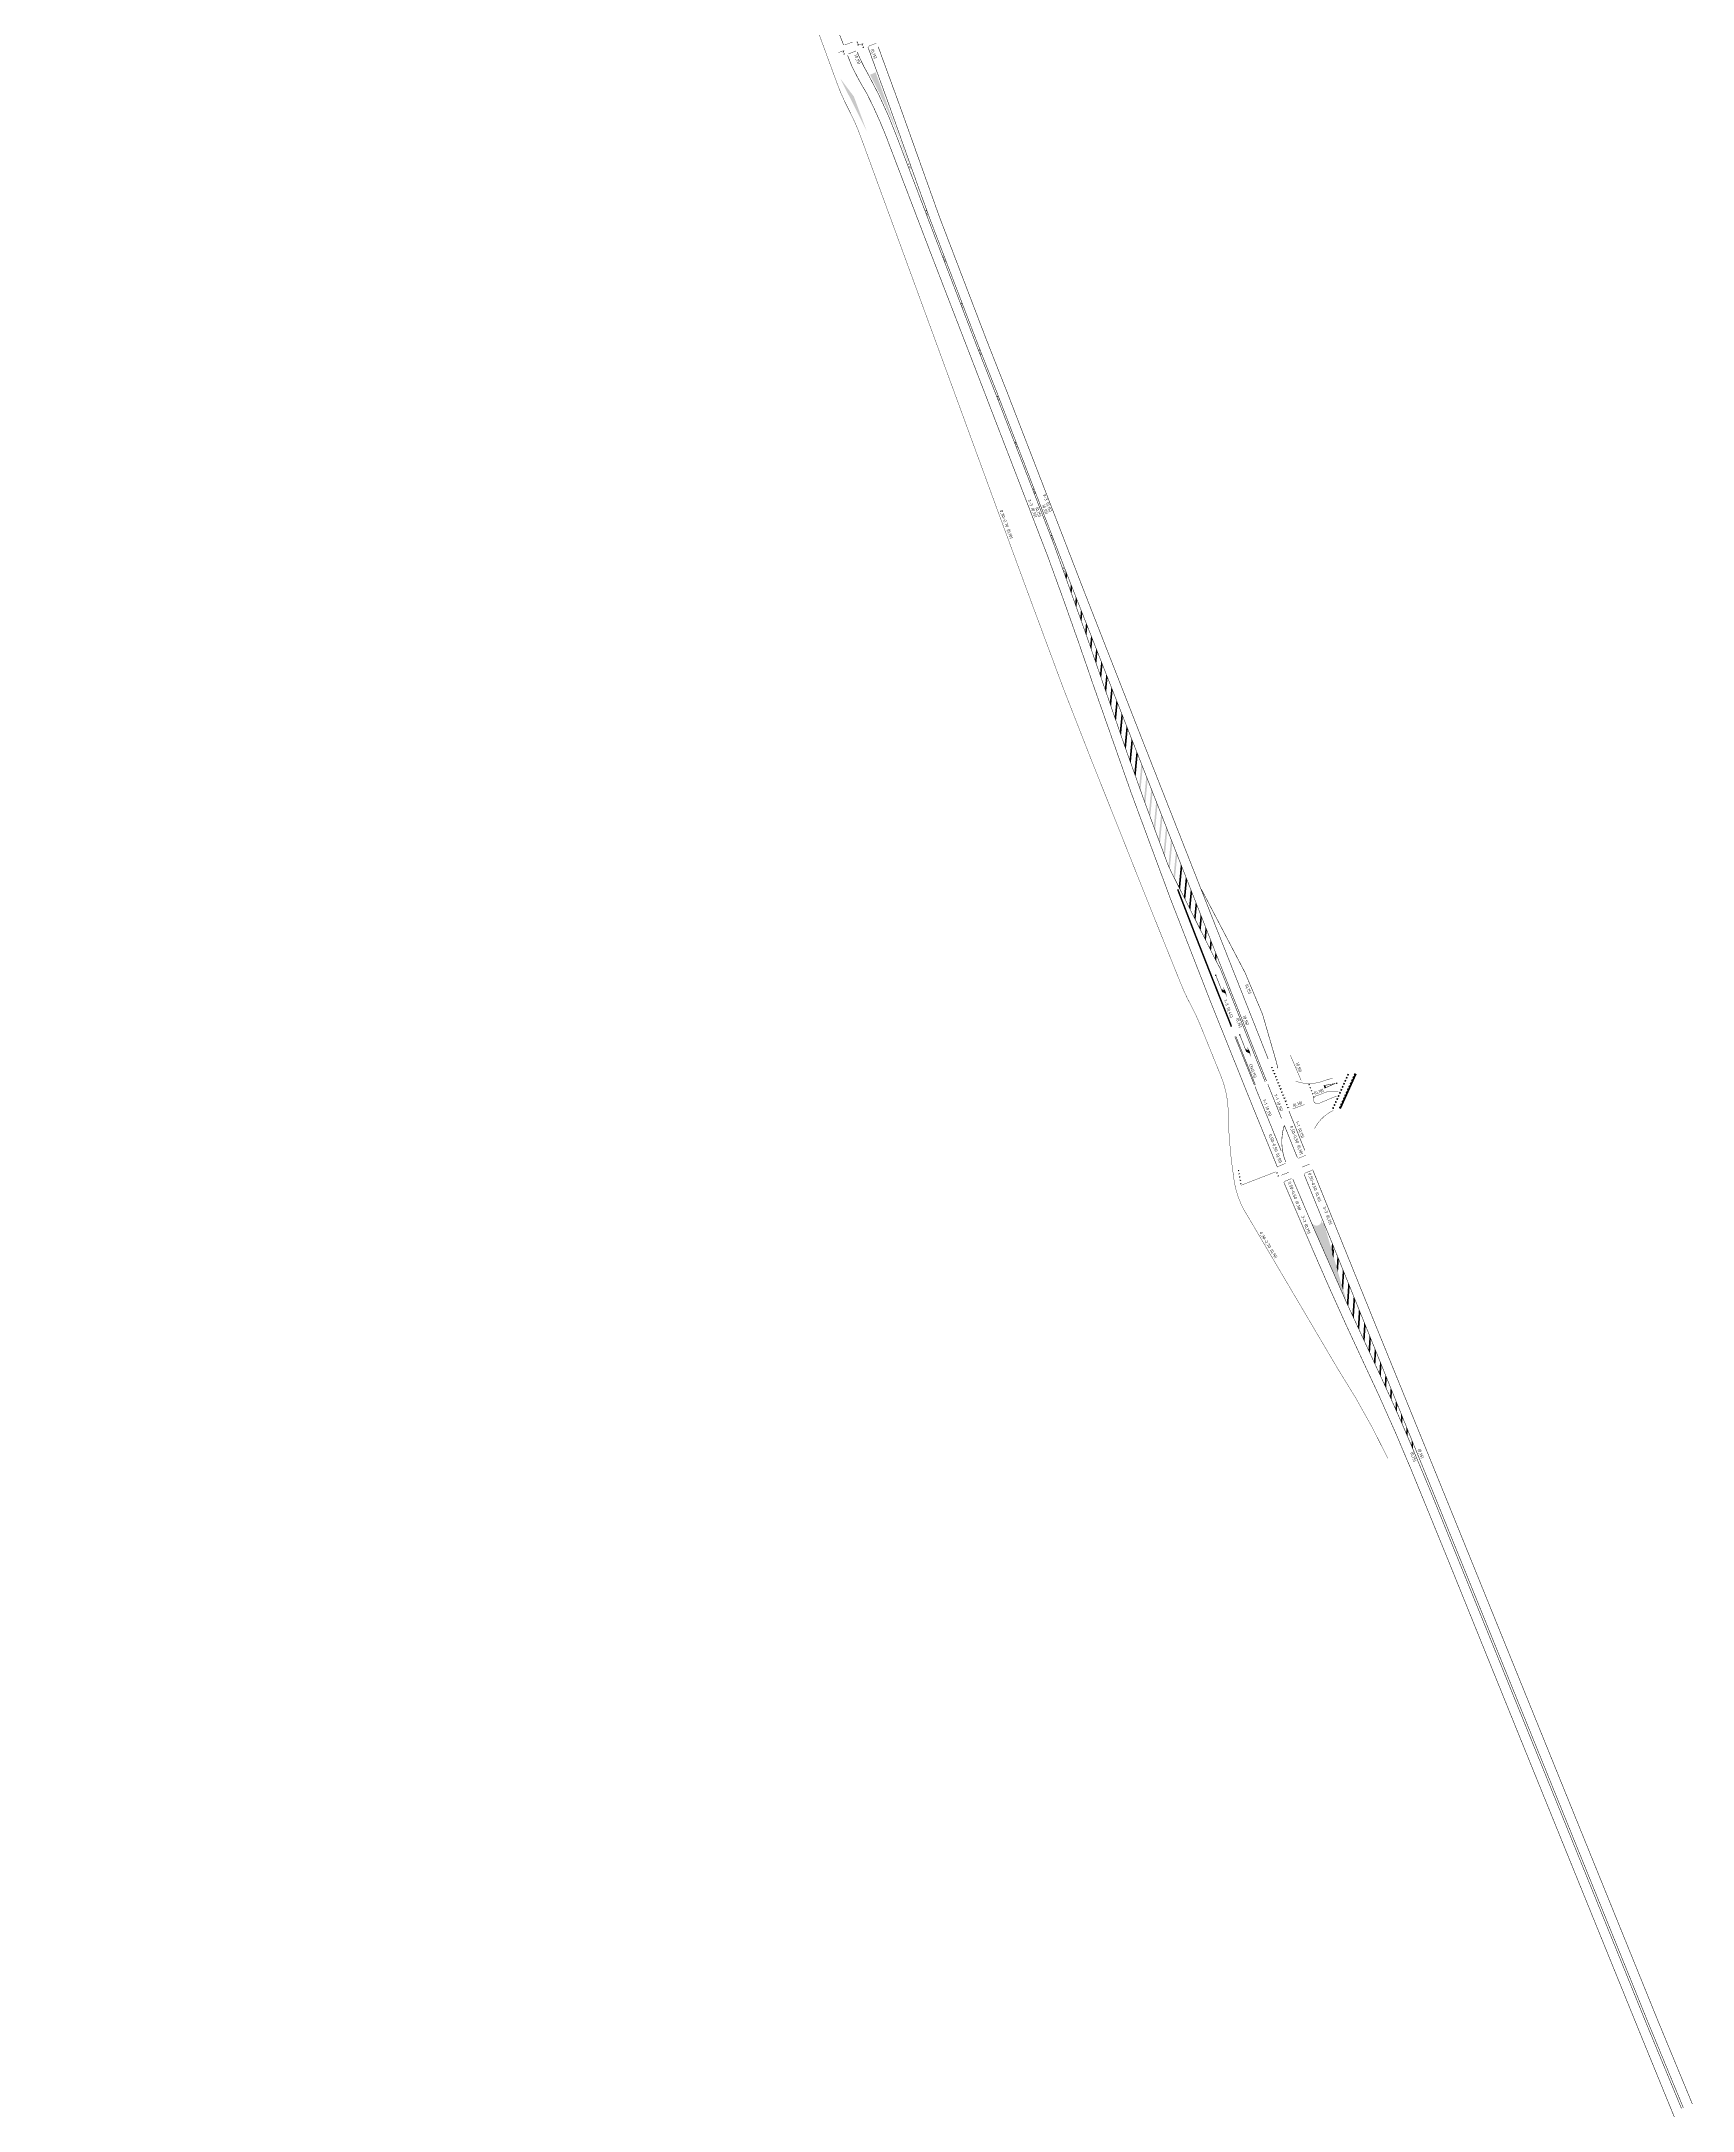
# Model space of a CAD drawing. Extents: x 144329 to 146521, y 457392 to 463356.
# Drawn here: x 144332 to 144830, y 461881 to 462505 of the extents above; entities that cross this region are included whole.
import ezdxf

# ---------------------------------------------------------------- set-up
doc = ezdxf.new("R2010")
doc.units = 0
doc.header["$LTSCALE"] = 4
doc.header["$MEASUREMENT"] = 0
for name, pattern in [('030270', [0.75, 0.0675, -0.6825]), ('050050', [0.25, 0.1175, -0.1325]), ('11', [0.5, 0.25, -0.25]), ('13', [1, 0.25, -0.75]), ('33', [1.5, 0.75, -0.75])]:
    doc.linetypes.add(name, pattern=pattern)
doc.layers.get('0').update_dxf_attribs({"linetype": 'CONTINUOUS'})
for name, color, linetype in [('TM-BORD-TEKST-ROOD', 10, 'CONTINUOUS'), ('TM-BORD-WIT', 255, 'CONTINUOUS'), ('TM-BORD-ZWART', 250, 'CONTINUOUS'), ('TM-L_03-27_10', 7, '030270'), ('TM-L_05-05_10', 7, '050050'), ('TM-L_1-1_15', 7, '11'), ('TM-L_1-3_45', 7, '13'), ('TM-L_3-3_15', 7, '33'), ('TM-L_C_10', 7, 'CONTINUOUS'), ('TM-L_C_15', 7, 'CONTINUOUS'), ('TM-PIJL', 7, 'CONTINUOUS'), ('TM-SYMBOOL', 7, 'CONTINUOUS'), ('TM-T025TEKST', 7, 'CONTINUOUS'), ('WEGMT04', 3, 'CONTINUOUS')]:
    doc.layers.add(name, color=color, linetype=linetype)
doc.styles.add('ISO', font='ISO')

# ---------------------------------------------------------------- blocks, each defined once
blk = doc.blocks.new('S061')
at = {"color": 0, "linetype": 'Continuous'}
for p, q in [((-0.5, 0), (0.5, 0)), ((0, -0.5), (0, 0.5))]:
    blk.add_line(p, q, dxfattribs=at)

msp = doc.modelspace()

# ---------------------------------------------------------------- hatches: boundary and pattern name
at = {"layer": 'TM-BORD-WIT'}
h = msp.add_hatch(color=256, dxfattribs=at)
edge = h.paths.add_edge_path()
edge.add_arc((144593.47, 462467.69), 0.075, -68.94026, 291.05974)
h = msp.add_hatch(color=256, dxfattribs=at)
edge = h.paths.add_edge_path()
edge.add_arc((144598.71, 462453.63), 0.075, -68.94026, 291.05974)
h = msp.add_hatch(color=256, dxfattribs=at)
edge = h.paths.add_edge_path()
edge.add_arc((144604, 462439.6), 0.075, -68.94026, 291.05974)
h = msp.add_hatch(color=256, dxfattribs=at)
edge = h.paths.add_edge_path()
edge.add_arc((144609.36, 462425.59), 0.075, -68.94026, 291.05974)
h = msp.add_hatch(color=256, dxfattribs=at)
edge = h.paths.add_edge_path()
edge.add_arc((144614.74, 462411.58), 0.075, -68.94026, 291.05974)
h = msp.add_hatch(color=256, dxfattribs=at)
edge = h.paths.add_edge_path()
edge.add_arc((144620.25, 462397.63), 0.075, -68.94026, 291.05974)
h = msp.add_hatch(color=256, dxfattribs=at)
edge = h.paths.add_edge_path()
edge.add_arc((144625.65, 462383.64), 0.075, -68.94026, 291.05974)
h = msp.add_hatch(color=256, dxfattribs=at)
edge = h.paths.add_edge_path()
edge.add_arc((144631.06, 462369.65), 0.075, -68.94026, 291.05974)
h = msp.add_hatch(color=256, dxfattribs=at)
edge = h.paths.add_edge_path()
edge.add_arc((144636.47, 462355.66), 0.075, -68.94026, 291.05974)
h = msp.add_hatch(color=256, dxfattribs=at)
edge = h.paths.add_edge_path()
edge.add_arc((144640.13, 462345.88), 0.075, -68.94026, 291.05974)
at = {"layer": 'TM-BORD-ZWART'}
h = msp.add_hatch(color=256, dxfattribs=at)
edge = h.paths.add_edge_path()
edge.add_arc((144593.47, 462467.69), 0.155, -68.94026, 291.05974)
edge = h.paths.add_edge_path(flags=16)
edge.add_arc((144593.47, 462467.69), 0.075, -68.94026, 291.05974)
h = msp.add_hatch(color=256, dxfattribs=at)
edge = h.paths.add_edge_path()
edge.add_arc((144598.71, 462453.63), 0.155, -68.94026, 291.05974)
edge = h.paths.add_edge_path(flags=16)
edge.add_arc((144598.71, 462453.63), 0.075, -68.94026, 291.05974)
h = msp.add_hatch(color=256, dxfattribs=at)
edge = h.paths.add_edge_path()
edge.add_arc((144604, 462439.6), 0.155, -68.94026, 291.05974)
edge = h.paths.add_edge_path(flags=16)
edge.add_arc((144604, 462439.6), 0.075, -68.94026, 291.05974)
h = msp.add_hatch(color=256, dxfattribs=at)
edge = h.paths.add_edge_path()
edge.add_arc((144609.36, 462425.59), 0.155, -68.94026, 291.05974)
edge = h.paths.add_edge_path(flags=16)
edge.add_arc((144609.36, 462425.59), 0.075, -68.94026, 291.05974)
h = msp.add_hatch(color=256, dxfattribs=at)
edge = h.paths.add_edge_path()
edge.add_arc((144614.74, 462411.58), 0.155, -68.94026, 291.05974)
edge = h.paths.add_edge_path(flags=16)
edge.add_arc((144614.74, 462411.58), 0.075, -68.94026, 291.05974)
h = msp.add_hatch(color=256, dxfattribs=at)
edge = h.paths.add_edge_path()
edge.add_arc((144620.25, 462397.63), 0.155, -68.94026, 291.05974)
edge = h.paths.add_edge_path(flags=16)
edge.add_arc((144620.25, 462397.63), 0.075, -68.94026, 291.05974)
h = msp.add_hatch(color=256, dxfattribs=at)
edge = h.paths.add_edge_path()
edge.add_arc((144625.65, 462383.64), 0.155, -68.94026, 291.05974)
edge = h.paths.add_edge_path(flags=16)
edge.add_arc((144625.65, 462383.64), 0.075, -68.94026, 291.05974)
h = msp.add_hatch(color=256, dxfattribs=at)
edge = h.paths.add_edge_path()
edge.add_arc((144631.06, 462369.65), 0.155, -68.94026, 291.05974)
edge = h.paths.add_edge_path(flags=16)
edge.add_arc((144631.06, 462369.65), 0.075, -68.94026, 291.05974)
h = msp.add_hatch(color=256, dxfattribs=at)
edge = h.paths.add_edge_path()
edge.add_arc((144636.47, 462355.66), 0.155, -68.94026, 291.05974)
edge = h.paths.add_edge_path(flags=16)
edge.add_arc((144636.47, 462355.66), 0.075, -68.94026, 291.05974)
h = msp.add_hatch(color=256, dxfattribs=at)
edge = h.paths.add_edge_path()
edge.add_arc((144640.13, 462345.88), 0.155, -68.94026, 291.05974)
edge = h.paths.add_edge_path(flags=16)
edge.add_arc((144640.13, 462345.88), 0.075, -68.94026, 291.05974)
at = {"layer": 'TM-PIJL'}
for points in [[(144686.09, 462223.16), (144687.77, 462218.88), (144688.55, 462218.54), (144688.11, 462219.66), (144689.01, 462218.19), (144689.4, 462216.4), (144688.92, 462217.61), (144687.95, 462218.04), (144685.95, 462223.11)], [(144693.35, 462205.11), (144695.03, 462200.83), (144695.81, 462200.5), (144695.37, 462201.61), (144696.27, 462200.14), (144696.65, 462198.36), (144696.18, 462199.57), (144695.2, 462199.99), (144693.21, 462205.06)]]:
    msp.add_hatch(color=256, dxfattribs=at).paths.add_polyline_path(points)
at = {"layer": 'TM-SYMBOOL'}
for points in [[(144573.86, 462501.82), (144574.03, 462501.34), (144573.5, 462501.43)], [(144574.08, 462501.19), (144574.24, 462500.72), (144573.72, 462500.8)], [(144577.91, 462504.13), (144577.73, 462504.6), (144578.25, 462504.54)], [(144578.16, 462503.52), (144577.97, 462503.99), (144578.5, 462503.93)], [(144579.56, 462503.95), (144579.72, 462503.48), (144579.2, 462503.56)], [(144579.82, 462503.19), (144579.99, 462502.71), (144579.46, 462502.8)], [(144580.83, 462477.57), (144576.93, 462488.06), (144572.87, 462493.43)], [(144641.21, 462343.9), (144640.81, 462344.93), (144640.64, 462343.46), (144641.06, 462342.3)], [(144642.74, 462340), (144642.34, 462341.03), (144642.16, 462339.2), (144642.56, 462338.09)], [(144644.23, 462336.21), (144643.83, 462337.24), (144643.62, 462335.11), (144644.02, 462334)], [(144645.79, 462332.23), (144645.39, 462333.26), (144645.16, 462330.81), (144645.55, 462329.7)], [(144647.32, 462328.35), (144646.91, 462329.38), (144646.65, 462326.63), (144646.74, 462326.38), (144647.04, 462325.52)], [(144648.84, 462324.48), (144648.43, 462325.51), (144648.13, 462322.38), (144648.53, 462321.24)], [(144650.36, 462320.6), (144649.96, 462321.63), (144649.62, 462318.09), (144650.01, 462316.95)], [(144651.88, 462316.72), (144651.48, 462317.74), (144651.1, 462313.79), (144651.49, 462312.66)], [(144653.41, 462312.84), (144653, 462313.86), (144652.59, 462309.5), (144652.98, 462308.37)], [(144654.93, 462308.96), (144654.53, 462309.98), (144654.07, 462305.21), (144654.46, 462304.08)], [(144656.45, 462305.07), (144656.05, 462306.1), (144655.55, 462300.92), (144655.95, 462299.78)], [(144658.02, 462301.1), (144657.61, 462302.13), (144657.07, 462296.53), (144657.47, 462295.39)], [(144659.5, 462297.31), (144659.1, 462298.34), (144658.52, 462292.34), (144658.92, 462291.2)], [(144661.03, 462293.43), (144660.62, 462294.46), (144660.02, 462288.13), (144660.41, 462287.02)], [(144662.51, 462289.65), (144662.11, 462290.67), (144661.47, 462284.05), (144661.87, 462282.95)], [(144664, 462285.86), (144663.6, 462286.89), (144662.93, 462279.97), (144663.33, 462278.87)], [(144665.49, 462282.07), (144665.08, 462283.1), (144664.39, 462275.89), (144664.79, 462274.79)], [(144666.97, 462278.28), (144666.57, 462279.31), (144665.86, 462271.87), (144666.26, 462270.8)], [(144668.46, 462274.5), (144668.06, 462275.52), (144667.33, 462267.92), (144667.73, 462266.84)], [(144669.95, 462270.71), (144669.55, 462271.74), (144668.8, 462263.96), (144669.2, 462262.89)], [(144671.44, 462266.92), (144671.03, 462267.95), (144670.27, 462260), (144670.67, 462258.93)], [(144672.92, 462263.13), (144672.52, 462264.16), (144671.75, 462256.1), (144672.16, 462255.2)], [(144674.41, 462259.35), (144674.01, 462260.37), (144673.29, 462252.88), (144673.71, 462252.05)], [(144675.9, 462255.56), (144675.49, 462256.59), (144674.84, 462249.8), (144675.27, 462248.96)], [(144677.39, 462251.77), (144676.98, 462252.8), (144676.4, 462246.71), (144676.82, 462245.88)], [(144678.87, 462247.98), (144678.47, 462249.01), (144677.95, 462243.63), (144678.37, 462242.79)], [(144680.36, 462244.19), (144679.96, 462245.22), (144679.51, 462240.54), (144679.93, 462239.71)], [(144681.85, 462240.41), (144681.44, 462241.44), (144681.06, 462237.46), (144681.48, 462236.62)], [(144683.33, 462236.62), (144682.93, 462237.65), (144682.62, 462234.37), (144683.04, 462233.54)], [(144684.82, 462232.83), (144684.42, 462233.86), (144684.17, 462231.29), (144684.59, 462230.45)], [(144686.31, 462229.05), (144685.9, 462230.07), (144685.73, 462228.2), (144686.15, 462227.37)], [(144702.69, 462195.45), (144702.88, 462194.98), (144703.4, 462195.46)], [(144703.06, 462194.52), (144703.25, 462194.06), (144703.77, 462194.54)], [(144703.43, 462193.59), (144703.62, 462193.13), (144704.15, 462193.61)], [(144703.81, 462192.66), (144703.99, 462192.2), (144704.52, 462192.68)], [(144704.18, 462191.73), (144704.36, 462191.27), (144704.89, 462191.75)], [(144704.55, 462190.81), (144704.73, 462190.34), (144705.26, 462190.82)], [(144704.92, 462189.88), (144705.1, 462189.41), (144705.63, 462189.89)], [(144705.29, 462188.95), (144705.48, 462188.48), (144706, 462188.96)], [(144705.66, 462188.02), (144705.85, 462187.56), (144706.37, 462188.04)], [(144714.11, 462189.85), (144713.94, 462190.32), (144714.46, 462190.25)], [(144714.47, 462188.91), (144714.29, 462189.38), (144714.81, 462189.31)], [(144714.82, 462187.98), (144714.64, 462188.44), (144715.17, 462188.37)], [(144723.32, 462187.95), (144723.11, 462187.49), (144723.57, 462187.29), (144723.77, 462187.74)], [(144723.72, 462188.86), (144723.52, 462188.4), (144723.98, 462188.2), (144724.18, 462188.66)], [(144724.13, 462189.77), (144723.93, 462189.32), (144724.38, 462189.11), (144724.59, 462189.57)], [(144724.54, 462190.69), (144724.34, 462190.23), (144724.79, 462190.03), (144725, 462190.48)], [(144724.95, 462191.6), (144724.74, 462191.14), (144725.2, 462190.94), (144725.4, 462191.39)], [(144725.6, 462187.43), (144725.8, 462187.89), (144725.35, 462188.09), (144725.14, 462187.64)], [(144725.36, 462192.51), (144725.15, 462192.06), (144725.61, 462191.85), (144725.81, 462192.31)], [(144726.01, 462188.35), (144726.21, 462188.8), (144725.76, 462189.01), (144725.55, 462188.55)], [(144725.76, 462193.42), (144725.56, 462192.97), (144726.02, 462192.76), (144726.22, 462193.22)], [(144726.42, 462189.26), (144726.62, 462189.72), (144726.17, 462189.92), (144725.96, 462189.46)], [(144726.83, 462190.17), (144727.03, 462190.63), (144726.57, 462190.83), (144726.37, 462190.38)], [(144727.23, 462191.09), (144727.44, 462191.54), (144726.98, 462191.75), (144726.78, 462191.29)], [(144727.64, 462192), (144727.85, 462192.45), (144727.39, 462192.66), (144727.19, 462192.2)], [(144728.05, 462192.91), (144728.26, 462193.37), (144727.8, 462193.57), (144727.59, 462193.12)], [(144706.03, 462187.09), (144706.22, 462186.63), (144706.74, 462187.11)], [(144706.4, 462186.16), (144706.59, 462185.7), (144707.11, 462186.18)], [(144706.77, 462185.23), (144706.96, 462184.77), (144707.49, 462185.25)], [(144707.15, 462184.31), (144707.33, 462183.84), (144707.86, 462184.32)], [(144707.52, 462183.38), (144707.7, 462182.91), (144708.23, 462183.39)], [(144715.17, 462187.04), (144714.99, 462187.51), (144715.52, 462187.44)], [(144715.52, 462186.1), (144715.34, 462186.57), (144715.87, 462186.5)], [(144721.28, 462183.38), (144721.07, 462182.93), (144721.53, 462182.72), (144721.73, 462183.18)], [(144721.68, 462184.29), (144721.48, 462183.84), (144721.94, 462183.63), (144722.14, 462184.09)], [(144722.09, 462185.21), (144721.89, 462184.75), (144722.34, 462184.55), (144722.55, 462185)], [(144722.5, 462186.12), (144722.3, 462185.66), (144722.75, 462185.46), (144722.96, 462185.92)], [(144722.91, 462187.03), (144722.7, 462186.58), (144723.16, 462186.37), (144723.36, 462186.83)], [(144723.56, 462182.87), (144723.76, 462183.33), (144723.31, 462183.53), (144723.1, 462183.07)], [(144723.97, 462183.78), (144724.17, 462184.24), (144723.71, 462184.44), (144723.51, 462183.99)], [(144724.38, 462184.7), (144724.58, 462185.15), (144724.12, 462185.36), (144723.92, 462184.9)], [(144724.78, 462185.61), (144724.99, 462186.07), (144724.53, 462186.27), (144724.33, 462185.81)], [(144725.19, 462186.52), (144725.4, 462186.98), (144724.94, 462187.18), (144724.74, 462186.73)], [(144692.8, 462163.94), (144692.71, 462164.44), (144693.21, 462164.27)], [(144692.96, 462162.96), (144692.88, 462163.45), (144693.38, 462163.28)], [(144704.52, 462163.8), (144704.71, 462163.34), (144704.19, 462163.39)], [(144704.91, 462162.88), (144705.1, 462162.41), (144704.58, 462162.46)], [(144693.13, 462161.97), (144693.05, 462162.46), (144693.55, 462162.3)], [(144693.3, 462160.99), (144693.21, 462161.48), (144693.72, 462161.31)], [(144693.47, 462160), (144693.38, 462160.49), (144693.88, 462160.32)], [(144718.58, 462148.45), (144715.44, 462147.08), (144725.47, 462124.33), (144721.34, 462139.03), (144720.92, 462140.42)], [(144721.5, 462141.38), (144721.06, 462142.45), (144720.93, 462140.39), (144721.35, 462139.02)], [(144721.68, 462140.05), (144721.26, 462141.09), (144721.1, 462139.03), (144721.49, 462137.75)], [(144723.12, 462137.37), (144722.68, 462138.44), (144722.47, 462135.03), (144722.87, 462133.57)], [(144724.75, 462133.34), (144724.32, 462134.41), (144724, 462129.54), (144724.41, 462128.09)], [(144726.38, 462129.3), (144725.95, 462130.37), (144725.55, 462124.15), (144725.99, 462123.2)], [(144728.01, 462125.27), (144727.58, 462126.34), (144727.21, 462120.57), (144727.65, 462119.62)], [(144729.6, 462121.32), (144729.17, 462122.39), (144728.83, 462117.06), (144729.27, 462116.11)], [(144731.2, 462117.38), (144730.76, 462118.45), (144730.45, 462113.56), (144730.89, 462112.61)], [(144732.79, 462113.44), (144732.36, 462114.51), (144732.07, 462110.05), (144732.51, 462109.1)], [(144734.38, 462109.5), (144733.95, 462110.57), (144733.69, 462106.55), (144734.13, 462105.6)], [(144735.98, 462105.55), (144735.55, 462106.63), (144735.32, 462103.04), (144735.68, 462102.26, -0.00008), (144735.76, 462102.09)], [(144737.57, 462101.61), (144737.14, 462102.68), (144736.94, 462099.55, -0.000466), (144737.38, 462098.6)], [(144739.16, 462097.67), (144738.73, 462098.74), (144738.56, 462096.02, -0.000473), (144739, 462095.05)], [(144740.76, 462093.73), (144740.33, 462094.8), (144740.17, 462092.43, -0.000479), (144740.61, 462091.44)], [(144742.35, 462089.79), (144741.92, 462090.86), (144741.79, 462088.77, -0.000485), (144742.22, 462087.77)], [(144743.95, 462085.84), (144743.51, 462086.91), (144743.39, 462085.06, -0.000492), (144743.83, 462084.04)], [(144745.54, 462081.9), (144745.11, 462082.97), (144745, 462081.28), (144745.43, 462080.24)]]:
    msp.add_hatch(color=256, dxfattribs=at).paths.add_polyline_path(points)
h = msp.add_hatch(color=256, dxfattribs=at)
edge = h.paths.add_edge_path()
edge.add_line((144593.26, 462468.52), (144593.12, 462468.47))
edge.add_line((144593.12, 462468.47), (144590.49, 462475.76))
edge.add_line((144590.49, 462475.76), (144590.14, 462476.64))
edge.add_arc((144416.44, 462406.92), 187.17, 21.86774, 27.93379)
edge.add_line((144581.8, 462494.6), (144583.48, 462495.4))
edge.add_line((144583.48, 462495.4), (144588.15, 462482.45))
edge.add_line((144588.15, 462482.45), (144591.79, 462472.59))
edge.add_line((144591.79, 462472.59), (144593.26, 462468.52))
h = msp.add_hatch(color=256, dxfattribs=at)
h.paths.add_polyline_path([(144719.24, 462189.3), (144719.07, 462189.85), (144721.35, 462190.25)], flags=16)
h.paths.add_polyline_path([(144718.83, 462188.95), (144718.53, 462189.9), (144719.03, 462189.99), (144722.5, 462190.6), (144719.29, 462189.16)])
h = msp.add_hatch(color=256, dxfattribs=at)
edge = h.paths.add_edge_path()
edge.add_line((144717.86, 462149.42), (144725.25, 462125.69))
edge.add_line((144725.25, 462125.69), (144725.16, 462125.65))
edge.add_line((144725.16, 462125.65), (144721.63, 462133.21))
edge.add_line((144721.63, 462133.21), (144714.99, 462148.3))
edge.add_line((144714.99, 462148.3), (144715.08, 462148.34))
edge.add_arc((144716.39, 462149.09), 1.51, 209.81986, 372.47908)

# ---------------------------------------------------------------- linework, layer by layer
at = {"layer": 'TM-L_03-27_10', "const_width": 0.1, "flags": 128}
msp.add_lwpolyline([(144737.89, 462077.43, 0.031823), (144722.85, 462104.35), (144695.72, 462150.35, -0.100662), (144691.65, 462160.5, -0.03144), (144689.74, 462180.58, 0.10701), (144687.57, 462192.72), (144681.44, 462207.85, 0.02372), (144678.55, 462214.05, -0.029711), (144675.62, 462220.24), (144669.88, 462234.47), (144664.33, 462248.31), (144663.33, 462250.81), (144657.67, 462265.07), (144648.67, 462287.63), (144640.18, 462309.32), (144628.97, 462339.55), (144619.97, 462364.01), (144578.92, 462476.12, 0.033202), (144575.37, 462484.12, -0.033202), (144571.83, 462492.12), (144549.89, 462552.05)], format="xyb", dxfattribs=at)
at = {"layer": 'TM-L_05-05_10', "const_width": 0.1, "flags": 128}
for points in [[(144574.18, 462503.62), (144576.52, 462504.48)], [(144577.57, 462501.81), (144575.26, 462500.89)], [(144583.66, 462504.11), (144581.31, 462503.21)], [(144704.73, 462165.41), (144707.06, 462166.36)], [(144708.13, 462163.72), (144705.83, 462162.8)], [(144710.91, 462167.89), (144713.24, 462168.84)], [(144714.31, 462166.15), (144711.99, 462165.23)], [(144712.75, 462163.35), (144715.08, 462164.3)], [(144706.61, 462160.88), (144708.88, 462161.79)]]:
    msp.add_lwpolyline(points, dxfattribs=at)
at = {"layer": 'TM-L_1-1_15', "const_width": 0.15, "flags": 128}
for points in [[(144697.84, 462189.56), (144705.74, 462170.12)], [(144705.83, 462179.95), (144701.75, 462190.17)], [(144708.09, 462182.14), (144712.84, 462170.34)]]:
    msp.add_lwpolyline(points, dxfattribs=at)
at = {"layer": 'TM-L_1-3_45', "const_width": 0.45, "flags": 128}
msp.add_lwpolyline([(144674.54, 462249.01, 0.004018), (144690.76, 462207.6)], format="xyb", dxfattribs=at)
at = {"layer": 'TM-L_3-3_15', "const_width": 0.15, "flags": 128}
for points in [[(144573.83, 462503.61), (144571.7, 462509.05), (144558.71, 462544.96), (144556.96, 462549.69), (144555.92, 462552.79), (144555.19, 462555.57), (144552.57, 462566.18, 0.024543), (144551.24, 462570.36), (144538.33, 462605.14), (144538.16, 462605.6), (144536.95, 462608.85), (144525.86, 462638.58), (144511.88, 462676.19), (144510.62, 462679.59), (144509.83, 462681.69), (144509.52, 462682.54), (144509.44, 462682.75), (144507.91, 462686.9), (144506.96, 462689.46), (144490.03, 462735.26, -0.001922), (144475.38, 462776.83, -0.004982), (144469.58, 462794.14, -0.00096), (144468.5, 462797.48, -0.003404), (144464.79, 462809.38, -0.009817), (144454.07, 462846.39, -0.006249), (144444.93, 462883.75), (144443.24, 462890.87), (144442.81, 462892.66), (144442.16, 462895.62), (144431.12, 462945.69), (144417.07, 463010.44), (144401.63, 463081.14), (144388.91, 463139.79), (144388.26, 463142.78), (144387.6, 463145.76), (144386.96, 463148.76), (144358.55, 463280.29), (144354.18, 463298.36), (144353.38, 463301.25), (144352.71, 463303.66), (144348.5, 463316.84, 0.083115), (144341.31, 463330.8), (144339.08, 463333.42, 0.040356), (144337.03, 463335.66), (144334.37, 463337.85), (144332.08, 463339.22)], [(144575.03, 462500.48), (144576.4, 462497.04, 0.023748), (144580.86, 462488.91, -0.023907), (144586.56, 462476.26), (144599.9, 462441.34), (144616.86, 462397.43), (144617.12, 462396.74), (144635.4, 462349.34, -0.006057), (144649.37, 462309.84, 0.012562), (144684.72, 462214.43), (144696.97, 462183.95), (144704.62, 462165.21)], [(144706.55, 462160.65), (144715.47, 462139.83, 0.008411), (144730.36, 462106.79, -0.013003), (144744.91, 462074.07), (144756.22, 462046.39), (144776.5, 461996.25), (144795.69, 461948.97), (144814.78, 461901.98), (144825, 461877.01)]]:
    msp.add_lwpolyline(points, format="xyb", dxfattribs=at)
for points in [[(144701.8, 462197.88), (144683.02, 462245.38), (144664.33, 462292.9), (144646.83, 462337.58), (144623.08, 462399.02), (144617.13, 462414.1), (144602.74, 462451.71), (144590.71, 462485.43), (144584.25, 462503.08)], [(144829.69, 461882.74), (144819.25, 461907.98), (144754.76, 462067.07), (144734.32, 462117.3), (144715.23, 462164.48)]]:
    msp.add_lwpolyline(points, dxfattribs=at)
at = {"layer": 'TM-L_C_10', "const_width": 0.1, "flags": 128}
for points in [[(144574.09, 462501.97), (144572.21, 462501.3)], [(144577.94, 462503.38), (144579.8, 462504.12)], [(144711.77, 462191.41), (144708.48, 462199.07)], [(144709.22, 462182.79), (144712.8, 462184.13)], [(144704.08, 462163.81), (144693.63, 462159.76)]]:
    msp.add_lwpolyline(points, dxfattribs=at)
for points in [[(144721.3, 462192.13), (144718.64, 462191.27, -0.179465), (144710.09, 462191.15)], [(144722.51, 462186.71), (144717.5, 462184.63, -1.392563), (144716.66, 462186.82), (144718.26, 462187.47, -0.173467), (144722.93, 462187.96)], [(144721.46, 462182.33, 0.164958), (144715.8, 462176.87)]]:
    msp.add_lwpolyline(points, format="xyb", dxfattribs=at)
at = {"layer": 'TM-L_C_15', "const_width": 0.15, "flags": 128}
for points in [[(144596.12, 462459.53), (144589.91, 462475.84, 0.037006), (144581.25, 462494.75, -0.038691), (144577.93, 462501.53)], [(144710.64, 462168.05), (144706.69, 462177.86, 0.173661), (144707.12, 462166.78)], [(144745.43, 462080.24), (144744.96, 462081.37, 0.010149), (144735.68, 462102.26), (144725.47, 462124.33)]]:
    msp.add_lwpolyline(points, format="xyb", dxfattribs=at)
for points in [[(144581.18, 462502.93), (144587.24, 462486.3), (144596.74, 462459.7)], [(144640.64, 462343.46), (144637.4, 462352.56), (144619.92, 462397.79), (144613.96, 462412.87), (144599.67, 462450.2), (144596.12, 462459.53)], [(144640.81, 462344.93), (144620.38, 462397.97), (144614.42, 462413.05), (144600.02, 462450.7), (144596.74, 462459.7)], [(144640.81, 462344.93), (144686.31, 462229.05)], [(144686.15, 462227.37), (144673.09, 462253.28), (144672.68, 462254.09), (144671.61, 462256.4), (144671.21, 462257.48), (144665.56, 462272.69), (144665.14, 462273.81), (144659.35, 462290), (144658.95, 462291.12), (144647.15, 462325.22), (144646.74, 462326.38), (144640.64, 462343.46)], [(144681.68, 462249.02), (144694.85, 462223.88), (144700.14, 462211.28), (144704.15, 462197.44), (144704.75, 462195)], [(144700.91, 462191), (144687.41, 462225.01), (144686.15, 462227.37)], [(144688.31, 462223.97), (144686.31, 462229.05)], [(144701.33, 462191.17), (144688.31, 462223.97)], [(144691.8, 462204.54), (144697.67, 462189.97)], [(144692.08, 462204.65), (144697.95, 462190.08)], [(144718.58, 462148.45), (144712.64, 462163.1)], [(144715.44, 462147.08), (144709.28, 462161.53)], [(144725.47, 462124.33), (144715.44, 462147.08)], [(144718.58, 462148.45), (144721.06, 462142.45)], [(144721.06, 462142.45), (144745.54, 462081.9)], [(144750.65, 462067.79), (144744.59, 462082.26)], [(144745.54, 462081.9), (144751.35, 462067.67)], [(144826.42, 461881.39), (144815.97, 461906.63), (144750.65, 462067.79)], [(144826.97, 461881.62), (144816.53, 461906.86), (144751.35, 462067.67)]]:
    msp.add_lwpolyline(points, dxfattribs=at)
at = {"layer": 'WEGMT04', "lineweight": 35}
msp.add_line((144728.26, 462193.37), (144723.56, 462182.87), dxfattribs=at)

# ---------------------------------------------------------------- block references
at = {"layer": 'WEGMT04', "lineweight": 35, "xscale": 0.2000000000116415, "yscale": 0.2000000000116415, "zscale": 0.2}
for p in [(144686.02, 462223.13), (144693.28, 462205.09), (144722.5, 462190.6)]:
    msp.add_blockref('S061', p, dxfattribs=at)

# ---------------------------------------------------------------- texts
at = {"layer": 'TM-BORD-TEKST-ROOD', "style": 'ISO'}
for p in [(144593.44, 462467.08), (144598.68, 462453.03), (144603.97, 462438.99), (144609.33, 462424.98), (144614.7, 462410.98), (144620.21, 462397.03), (144625.62, 462383.03), (144631.03, 462369.04), (144636.43, 462355.05), (144640.1, 462345.27)]:
    msp.add_attdef('GR', p, 'GR', height=0.5, rotation=291.05974, dxfattribs=at)
at = {"layer": 'TM-T025TEKST', "style": 'ISO'}
for s, rotation, p in [('(0,15)', 290.21927, (144577.08, 462500.54)), ('(0,15)', 290.21927, (144581.98, 462502.19)), ('0,30-2,70 (0,10)', 290.21927, (144620.9, 462363.2)), ('3-3 (0,15)', 290.21927, (144629.36, 462366.42)), ('(0,15)', 290.21927, (144631.6, 462364.05)), ('(0,15)', 290.21927, (144633.64, 462364.82)), ('3-3 (0,15)', 290.21927, (144633.84, 462368.09)), ('(0,15)', 292.08788, (144694.82, 462220.17)), ('1-3 (0,45)', 289.94238, (144688.42, 462215.58)), ('(0,15)', 290.21927, (144692.06, 462210.04)), ('(0,15)', 290.21927, (144694.14, 462210.72)), ('(3x0,15)', 289.94238, (144696.06, 462196.18)), ('(0,10)', 290.21927, (144710.14, 462196.57)), ('(0,10)', 20.46193, (144715.87, 462187.03)), ('1-1 (0,15)', 290.21927, (144700.18, 462185.5)), ('1-1 (0,15)', 290.21927, (144703.6, 462186.97)), ('(0,10)', 20.46193, (144709.46, 462183.32)), ('0,50-0,50 (0,10)', 290.21927, (144708.35, 462177.54)), ('1-1 (0,15)', 290.21927, (144710.04, 462178.93)), ('0,50-0,50 (0,10)', 290.21927, (144701.99, 462175.01)), ('0,50-0,50 (0,10)', 290.21927, (144713.83, 462163.29)), ('0,50-0,50 (0,10)', 290.21927, (144707.79, 462160.7)), ('3-3 (0,15)', 290.21927, (144711.78, 462150.44)), ('3-3 (0,15)', 290.21927, (144718.31, 462153.19)), ('0,30-2,70 (0,10)', 301.26597, (144699.16, 462145.42)), ('(0,15)', 290.21927, (144744.65, 462079.16)), ('(0,15)', 290.21927, (144746.89, 462080.1))]:
    msp.add_text(s, height=0.9, rotation=rotation, dxfattribs=at).set_placement(p)

doc.saveas('drawing.dxf')
